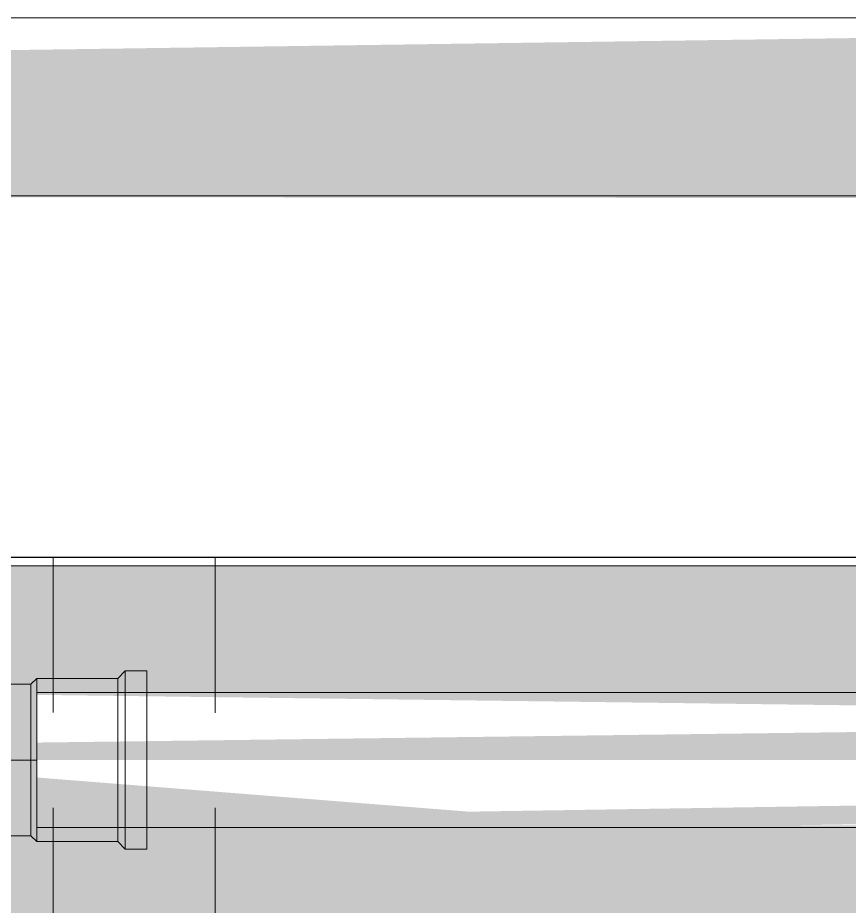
# Model space of a CAD drawing. Header units: metres. Extents: x 149 to 429, y -3 to 162.
# Drawn here: x 363.4065 to 363.5605, y 80.5311 to 80.6957 of the extents above; entities that cross this region are included whole.
import ezdxf

# ---------------------------------------------------------------- set-up
doc = ezdxf.new("R2010")
doc.units = ezdxf.units.M
doc.linetypes.add('IMPORT-Dashed _3_', pattern=[0.75, 0.5, -0.25])
doc.layers.add('1053_ARQ_BASE_MATADOURO_dwg', color=7, linetype='Continuous', lineweight=5, true_color=0x767676)
for name, color, linetype, lineweight in [('A-EQUIPAMENTOS', 7, 'Continuous', 5), ('A-PAREDE', 7, 'Continuous', 30), ('A-WALL', 7, 'Continuous', 9), ('A_PROJEÇÃO', 7, 'IMPORT-Dashed _3_', 5), ('P-PIPE', 7, 'Continuous', 5), ('P-PIPE-CNTR', 7, 'Continuous', 5)]:
    doc.layers.add(name, color=color, linetype=linetype, lineweight=lineweight)

# ---------------------------------------------------------------- blocks, each defined once
blk = doc.blocks.new('AF_Soldavel_Curva 45_90 - Standard-3640161-TÉRREO 1_20 - Dependente 2')
at = {"layer": 'P-PIPE'}
for p, q in [((157.02141, 80.5747), (157.02001, 80.5733)), ((157.02541, 80.5747), (157.02141, 80.5747)), ((157.02141, 80.5582), (157.02141, 80.5747)), ((157.02541, 80.5582), (157.02541, 80.5747)), ((157.00501, 80.5733), (157.00391, 80.57224)), ((157.00391, 80.5582), (157.00391, 80.57224)), ((157.02001, 80.5733), (157.00501, 80.5733)), ((157.00501, 80.5582), (157.00501, 80.5733)), ((157.02001, 80.5582), (157.02001, 80.5733)), ((157.00501, 80.5582), (157.00501, 80.5707)), ((157.02541, 80.5707), (157.02541, 80.5582)), ((157.00391, 80.54416), (157.00391, 80.5582)), ((157.00501, 80.5431), (157.00501, 80.5582)), ((157.00501, 80.5457), (157.00501, 80.5582)), ((157.02001, 80.5431), (157.02001, 80.5582)), ((157.02141, 80.5417), (157.02141, 80.5582)), ((157.02541, 80.5417), (157.02541, 80.5582)), ((157.02541, 80.5582), (157.02541, 80.5457)), ((157.00391, 80.54416), (157.00501, 80.5431)), ((157.00501, 80.5431), (157.02001, 80.5431)), ((157.02001, 80.5431), (157.02141, 80.5417)), ((157.02141, 80.5417), (157.02541, 80.5417))]:
    blk.add_line(p, q, dxfattribs=at)
at = {"layer": 'P-PIPE', "flags": 128}
for points in [[(156.94398, 80.5582), (156.944, 80.55876), (156.94403, 80.55932), (156.94409, 80.55988), (156.94416, 80.56043), (156.94426, 80.56099), (156.94439, 80.56153), (156.94453, 80.56208), (156.9447, 80.56261), (156.94488, 80.56314), (156.94509, 80.56366), (156.94532, 80.56418), (156.94557, 80.56468), (156.94584, 80.56517), (156.94613, 80.56565), (156.94644, 80.56612), (156.94676, 80.56658), (156.94711, 80.56702), (156.94747, 80.56745), (156.94785, 80.56787), (156.94824, 80.56827), (156.94865, 80.56865), (156.94908, 80.56902), (156.94952, 80.56937), (156.94997, 80.5697), (156.95044, 80.57001), (156.95092, 80.5703), (156.95141, 80.57058), (156.95191, 80.57083), (156.95242, 80.57107), (156.95294, 80.57128), (156.95346, 80.57148), (156.954, 80.57165), (156.95454, 80.5718), (156.95509, 80.57193), (156.95564, 80.57203), (156.95619, 80.57212), (156.95675, 80.57218), (156.95731, 80.57222), (156.95787, 80.57224), (156.95802, 80.57224)], [(156.95802, 80.57224), (156.95806, 80.57224), (156.95817, 80.57224), (156.95835, 80.57224), (156.95861, 80.57224), (156.95894, 80.57224), (156.95934, 80.57224), (156.95981, 80.57224), (156.96035, 80.57224), (156.96097, 80.57224), (156.96165, 80.57224), (156.9624, 80.57224), (156.96321, 80.57224), (156.96409, 80.57224), (156.96503, 80.57224), (156.96604, 80.57224), (156.96711, 80.57224), (156.96823, 80.57224), (156.96941, 80.57224), (156.97065, 80.57224), (156.97194, 80.57224), (156.97328, 80.57224), (156.97468, 80.57224), (156.97611, 80.57224), (156.9776, 80.57224), (156.97912, 80.57224), (156.98068, 80.57224), (156.98229, 80.57224), (156.98392, 80.57224), (156.98559, 80.57224), (156.98729, 80.57224), (156.98901, 80.57224), (156.99076, 80.57224), (156.99253, 80.57224), (156.99431, 80.57224), (156.99611, 80.57224), (156.99793, 80.57224), (156.99975, 80.57224), (157.00158, 80.57224), (157.00342, 80.57224), (157.00391, 80.57224)], [(156.95802, 80.54416), (156.95746, 80.54417), (156.9569, 80.5442), (156.95634, 80.54426), (156.95579, 80.54434), (156.95524, 80.54444), (156.95469, 80.54456), (156.95414, 80.5447), (156.95361, 80.54487), (156.95308, 80.54506), (156.95256, 80.54526), (156.95204, 80.54549), (156.95154, 80.54574), (156.95105, 80.54601), (156.95057, 80.5463), (156.9501, 80.54661), (156.94964, 80.54693), (156.9492, 80.54728), (156.94877, 80.54764), (156.94835, 80.54802), (156.94795, 80.54841), (156.94757, 80.54883), (156.9472, 80.54925), (156.94685, 80.54969), (156.94652, 80.55014), (156.94621, 80.55061), (156.94592, 80.55109), (156.94564, 80.55158), (156.94539, 80.55208), (156.94515, 80.55259), (156.94494, 80.55311), (156.94475, 80.55364), (156.94457, 80.55417), (156.94442, 80.55471), (156.9443, 80.55526), (156.94419, 80.55581), (156.9441, 80.55637), (156.94404, 80.55692), (156.944, 80.55748), (156.94399, 80.55804), (156.94398, 80.5582)], [(157.00391, 80.54416), (157.00208, 80.54416), (157.00025, 80.54416), (156.99842, 80.54416), (156.9966, 80.54416), (156.9948, 80.54416), (156.99301, 80.54416), (156.99123, 80.54416), (156.98948, 80.54416), (156.98775, 80.54416), (156.98604, 80.54416), (156.98437, 80.54416), (156.98272, 80.54416), (156.98111, 80.54416), (156.97954, 80.54416), (156.978, 80.54416), (156.97651, 80.54416), (156.97506, 80.54416), (156.97366, 80.54416), (156.9723, 80.54416), (156.971, 80.54416), (156.96974, 80.54416), (156.96855, 80.54416), (156.9674, 80.54416), (156.96632, 80.54416), (156.9653, 80.54416), (156.96434, 80.54416), (156.96344, 80.54416), (156.96261, 80.54416), (156.96184, 80.54416), (156.96114, 80.54416), (156.96051, 80.54416), (156.95995, 80.54416), (156.95946, 80.54416), (156.95904, 80.54416), (156.95869, 80.54416), (156.95842, 80.54416), (156.95821, 80.54416), (156.95808, 80.54416), (156.95803, 80.54416)]]:
    blk.add_lwpolyline(points, dxfattribs=at)
at = {"layer": 'P-PIPE'}
for radius, start, end in [(0.0165, 0, 180), (0.0165, 0, 180), (0.0151, 0, 180), (0.0151, 0, 180), (0.01404, 0, 180), (0.0125, 0, 180), (0.0125, 0, 180), (0.0165, 180, 0), (0.0165, 180, 0), (0.0151, 180, 0), (0.0151, 180, 0), (0.01404, 180, 0), (0.0125, 180, 0), (0.0125, 180, 0)]:
    blk.add_arc((156.95802, 80.5582), radius, start, end, dxfattribs=at)
blk = doc.blocks.new('1053_ARQ_BASE_MATADOURO_dwg_A$C64AE02AF-4039625-TÉRREO 1_20 - Dependente 2')
at = {"layer": 'A-EQUIPAMENTOS', "true_color": 0xe2e2e2}
h = blk.add_hatch(color=254, dxfattribs=at)
h.paths.add_polyline_path([(0, 0.1), (0.08, 0.09), (0.05786, 0.08), (0, 0.09), (0, 0.09472)])
h.paths.add_polyline_path([(0.65, 0.1), (0.64, 0.08), (0.6265, 0.08), (0.6265, 0.033), (0.7235, 0.0335), (0.7235, 0.08), (0.7, 0.09), (0.7, 0.1), (0.78, 0.09), (0.7565, 0.05678), (0.75167, 0.0165), (0.7271, 0.00621), (0.7235, 0.00041), (0.0965, 0.00934), (0.0965, 0.033), (0.5935, 0.0335), (0.5935, 0.08), (0.57, 0.09), (0.57, 0.1)])
h.paths.add_polyline_path([(0.03328, 0.0365), (0.053, 0.0365), (0.04488, 0.02138), (0.03597, 0.033)])
h.paths.add_polyline_path([(0.02599, 0.05411), (0.04488, 0.04884), (0.03328, 0.0365)])
h.paths.add_polyline_path([(0.03328, 0.073), (0.03978, 0.06265), (0.02599, 0.05411), (0.02599, 0.073)])
h.paths.add_polyline_path([(0.06822, 0.04472), (0.05124, 0.0165), (0.04488, 0.02138), (0.06186, 0.03836)])
h.paths.add_polyline_path([(0.07761, 0.00249), (0.09153, 0.0165), (0.08409, 0.00163)])
h.paths.add_polyline_path([(0.0765, 0.03836), (0.06861, 0.00621), (0.06388, 0.0165), (0.07341, 0.033)])
at = {"layer": 'A-EQUIPAMENTOS', "color": 253, "true_color": 0xaaaaaa}
for p, q in [((0.7235, 0.033), (0.0965, 0.033)), ((0.74, 0), (0.0965, 0))]:
    blk.add_line(p, q, dxfattribs=at)
blk = doc.blocks.new('1053_ARQ_BASE_MATADOURO_dwg_arq geral tgov-4039641-TÉRREO 1_20 - Dependente 2')
at = {"layer": 'A-PAREDE', "color": 253, "true_color": 0xaaaaaa, "flags": 128}
blk.add_lwpolyline([(28.29823, -2.59034), (26.29823, -2.59034), (26.29823, -0.64034), (26.34823, -0.64034), (26.34823, -0.49034), (26.09823, -0.49034), (26.09823, -0.64034), (26.14823, -0.64034), (26.14823, -2.59034), (24.19823, -2.59034)], dxfattribs=at)
at = {"layer": 'A_PROJEÇÃO', "color": 253, "true_color": 0xaaaaaa}
blk.add_line((26.79823, -2.61901), (26.79823, -2.59034), dxfattribs=at)
at = {"layer": 'A_PROJEÇÃO', "color": 253, "true_color": 0xaaaaaa, "flags": 128}
for points in [[(26.79823, -2.59034), (26.82823, -2.59034), (26.82823, -2.61912)], [(26.82823, -2.63668), (26.82823, -2.74034), (26.79823, -2.74034), (26.79823, -2.63668)]]:
    blk.add_lwpolyline(points, dxfattribs=at)
at = {"extrusion": (0, 0, -1), "zscale": -1, "rotation": 180}
blk.add_blockref('1053_ARQ_BASE_MATADOURO_dwg_A$C64AE02AF-4039625-TÉRREO 1_20 - Dependente 2', (-26.45823, -2.49034), dxfattribs=at)
blk = doc.blocks.new('1053_ARQ_BASE_MATADOURO_dwg-3625622-TÉRREO 1_20 - Dependente 2')
blk.add_blockref('1053_ARQ_BASE_MATADOURO_dwg_arq geral tgov-4039641-TÉRREO 1_20 - Dependente 2', (130.20979, 83.18603))

msp = doc.modelspace()

# ---------------------------------------------------------------- hatches: boundary and pattern name
at = {"layer": 'A-WALL', "true_color": 0xffd4aa, "transparency": 33554483}
h = msp.add_hatch(color=41, dxfattribs=at)
h.paths.add_polyline_path([(373.16306, 80.4457), (373.31306, 80.4457), (373.31306, 80.5942), (360.61456, 80.5942), (360.61456, 80.4457), (373.11306, 80.4457)])
h.paths.add_polyline_path([(361.57829, 80.54612), (361.57829, 80.57027), (362.26607, 80.55977), (362.26607, 80.54612), (361.63507, 80.54612)])
h.paths.add_polyline_path([(364.22964, 80.54612), (364.22964, 80.57027), (364.91678, 80.56143), (364.91306, 80.54612), (364.7146, 80.54612)])
h.paths.add_polyline_path([(363.52182, 80.54612), (363.41005, 80.55496), (363.41005, 80.57027), (364.09784, 80.56143), (364.09784, 80.54612), (363.55104, 80.54612)])
h.paths.add_polyline_path([(360.76306, 80.54612), (360.75934, 80.55496), (360.76306, 80.57027), (361.44649, 80.55882), (361.44649, 80.54612), (360.78306, 80.54612)])
h.paths.add_polyline_path([(369.59306, 80.55012), (369.471, 80.55896), (369.471, 80.57427), (369.96607, 80.56543), (369.96607, 80.55012), (369.61306, 80.55012)])
h.paths.add_polyline_path([(365.52082, 80.55012), (365.51005, 80.55896), (365.52082, 80.57427), (366.50512, 80.56543), (366.50512, 80.55012), (365.52369, 80.55012)])
h.paths.add_polyline_path([(368.69306, 80.55012), (368.5706, 80.55896), (368.5706, 80.57427), (369.3392, 80.56543), (369.3392, 80.55012), (368.71306, 80.55012)])
h.paths.add_polyline_path([(366.63692, 80.55012), (366.63692, 80.57427), (367.40716, 80.56543), (367.40716, 80.55012), (366.74434, 80.55012)])
h.paths.add_polyline_path([(368.02166, 80.55012), (367.82005, 80.55896), (367.82005, 80.57427), (368.4388, 80.56543), (368.4388, 80.55012)])
at = {"layer": 'P-PIPE', "true_color": 0x69503c}
for points in [[(364.09784, 80.5582), (364.09784, 80.57027), (363.41005, 80.56143), (363.41005, 80.5582), (363.55104, 80.5582)], [(363.55104, 80.54612), (364.09784, 80.55496), (364.09784, 80.5582), (363.41005, 80.54737), (363.41005, 80.54612)]]:
    msp.add_hatch(color=27, dxfattribs=at).paths.add_polyline_path(points)

# ---------------------------------------------------------------- linework, layer by layer
at = {"layer": 'A-WALL', "color": 253, "true_color": 0xaaaaaa}
for p, q in [((364.91203, 80.5957), (362.91306, 80.5957)), ((364.91353, 80.5942), (362.91306, 80.5942))]:
    msp.add_line(p, q, dxfattribs=at)
at = {"layer": 'P-PIPE'}
for p, q in [((364.09784, 80.5707), (363.41005, 80.5707)), ((363.41005, 80.5707), (363.41005, 80.5457)), ((363.41005, 80.5457), (364.09784, 80.5457))]:
    msp.add_line(p, q, dxfattribs=at)
at = {"layer": 'P-PIPE-CNTR'}
for p, q in [((363.36306, 80.5582), (363.40895, 80.5582)), ((363.40895, 80.5582), (363.41005, 80.5582)), ((363.40895, 80.5582), (363.41005, 80.5582))]:
    msp.add_line(p, q, dxfattribs=at)

# ---------------------------------------------------------------- block references
at = {"layer": '1053_ARQ_BASE_MATADOURO_dwg', "color": 253, "true_color": 0xaaaaaa}
msp.add_blockref('1053_ARQ_BASE_MATADOURO_dwg-3625622-TÉRREO 1_20 - Dependente 2', (206.40504, 0), dxfattribs=at)
at = {"layer": 'P-PIPE'}
msp.add_blockref('AF_Soldavel_Curva 45_90 - Standard-3640161-TÉRREO 1_20 - Dependente 2', (206.40504, 0), dxfattribs=at)

doc.saveas('drawing.dxf')
